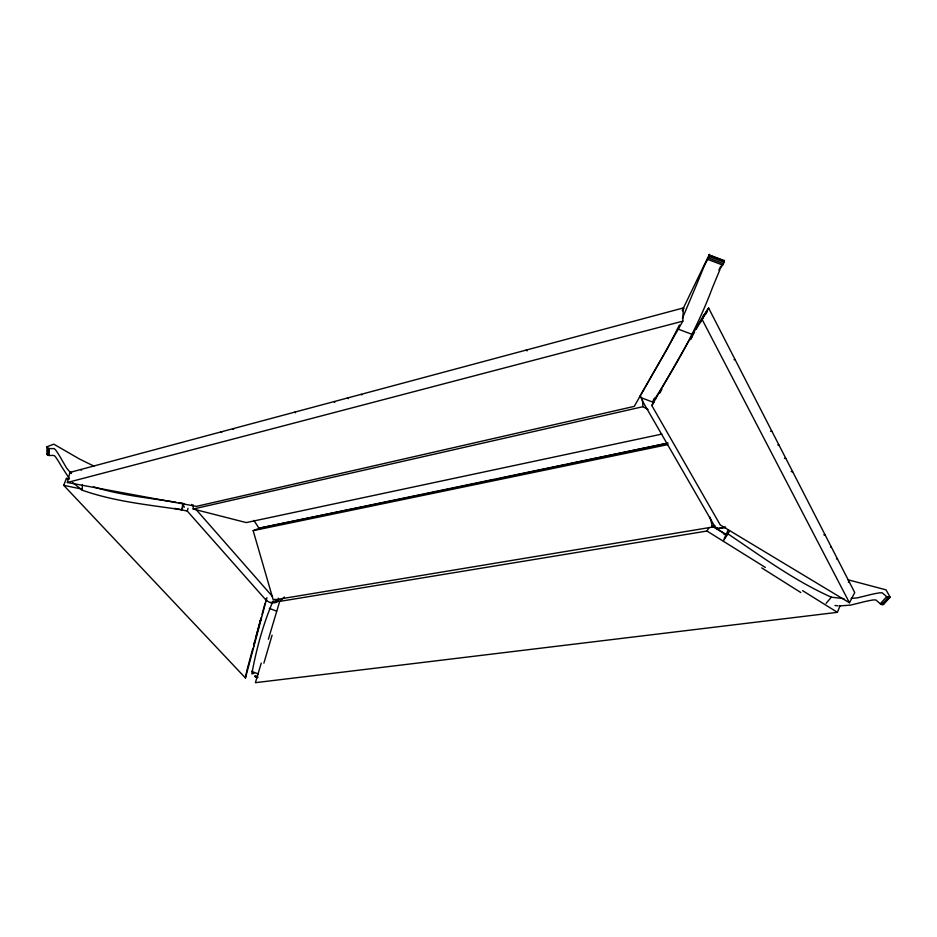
<?xml version="1.0" encoding="UTF-8"?>
<svg xmlns="http://www.w3.org/2000/svg" width="937" height="937" viewBox="0 0 937 937"><rect width="100%" height="100%" fill="white"/><g stroke="black" fill="none" stroke-linecap="round" stroke-linejoin="round"><path stroke-width="1.41" d="M69.092 478.198L61.432 466.345A164.619 123.52 -5 0 0 55.74 457.197C54.241 453.461 49.239 457.092 46.991 454.445L46.909 446.773L53.807 444.173L79.668 459.118L93.923 466.111M47.822 455.113L47.892 448.132L46.909 446.773M49.204 455.534L49.286 448.565L47.892 448.132M661.803 434.1L246.267 522.588L193.174 509.025L193.256 504.984M682.827 321.157L683.319 307.945L69.9 472.424L67.347 482.508L196.383 506.367L634.267 406.377L682.827 321.157L67.347 482.508M183.957 503.731L181.907 509.787C148.409 504.832 114.255 501.541 82.163 490.168L82.397 484.71M679.419 324.963L667.39 348.599L639.479 397.042L652.808 402.137C675.846 365.922 697.21 328.489 712.261 288.163A252.767 31.553 -67.1 0 1 719.382 270.969C720.003 267.127 725.543 263.25 723.903 259.971M266.822 600.301C269.212 604.201 280.807 603.826 278.301 598.134M682.359 318.416L697.468 282.541A252.65 28.145 -67.3 0 1 704.542 265.335L709.098 256.504L709.391 254.325L682.3 310.311M181.907 509.787L182.856 503.157L178.803 502.619M68.237 478.655L66.433 478.409L63.716 485.319L245.435 677.978L266.928 597.689M245.435 677.978L246.572 671.946M253.974 673.492L251.83 673.844C256.305 649.528 263.004 624.393 272.878 601.531M257.57 677.65L254.993 676.643L255.145 675.706L257.734 676.713M256.234 635.86L256.832 633.635M246.806 670.74L252.885 648.24M253.646 645.429L261.259 617.307M262.02 614.496L265.054 603.241M254.641 641.763L253.646 646.518M257.195 632.299L259.725 622.941M266.401 600.547L187.259 511.052L188.009 508.252M265.593 601.261L266.295 598.638M260.416 620.399L260.099 621.477A2.987 2.12 9 0 1 260.252 620.856A3.361 2.389 9 0 1 260.603 620.376L260.638 620.306M263.883 663.162L272.093 635.157M261.271 663.056L255.414 682.675L837.385 612.329L840.126 605.607M268.38 639.245L279.683 601.402L284.356 597.021M652.808 402.137L653.862 398.811M640.955 396.82L641.904 399.794A12.204 5.048 77.5 0 0 642.77 401.586L714.357 525.68L716.969 528.819L717.355 527.578M723.657 540.497L729.384 531.361M724.125 538.927L728.365 529.674M718.913 270.008L720.67 266.319M703.605 316.847L708.641 308.086L701.672 318.603L651.812 405.522L720.237 524.931L849.449 602.772L854.731 592.594L708.63 308.062L699.998 322.656M682.511 310.791L683.963 308.238L683.319 307.945M690.311 339.592L691.729 337.109M692.443 335.856L694.504 332.248M696.214 329.25L699.365 323.757M659.718 393.212L661.873 389.452M690.651 339.381L692.092 336.875M700.009 323.101L702.164 319.353M279.683 601.402L706.966 531.033L709.18 527.449M651.812 405.522L653.967 402.254M270.43 602.608L278.476 600.992M826.118 603.334L831.365 597.185L843.979 598.661M839.165 605.97L850.691 605.091L861.396 602.444A197.121 134.085 43.5 0 1 873.261 599.938L875.837 599.938L880.265 603.768L886.73 596.682L890.15 597.185L886.004 589.841L847.926 579.757M880.265 603.768L881.799 604.529L888.276 597.443M881.799 604.529L883.029 604.67L889.518 597.595M883.029 604.67L890.15 597.185M668.116 443.049L259.795 528.07L253.166 530.658L273.288 600.09L712.542 527.062L714.79 525.47M703.312 318.475L703.183 315.769L706.217 313.544M259.936 620.61L260.697 620.282M193.174 509.025L642.923 406.693L647.982 409.434M460.266 486.748L463.874 485.987M455.113 487.837L458.978 487.017M465.068 485.741L471.58 484.37M473.056 484.066L486.01 481.337M487.322 481.068L493.869 479.697M496.493 479.147L499.116 478.596M500.44 478.315L512.434 475.797M513.781 475.516L525.903 472.962M527.273 472.681L539.56 470.093M540.942 469.812L566.053 464.541M567.459 464.248L667.062 443.33M253.166 530.658L667.753 444.618M259.795 528.07L363.509 506.706M364.798 506.437L386.817 501.904M388.141 501.635L409.34 497.266M410.675 496.997L422.845 494.478M424.203 494.197L447.652 489.372M451.353 488.61L453.824 488.107M717.391 528.456L725.566 527.098M717.262 528.843L725.437 527.496M851.183 598.392L856.98 597.958L867.744 595.323A198.796 134.459 43.3 0 1 879.656 592.828L882.256 592.828L886.73 596.682M723.985 534.441L725.894 534.441M278.254 601.32L274.799 599.153M49.286 448.565L54.287 448.624L55.857 450.24A165.779 123.953 -4.8 0 1 61.584 459.423L66.527 467.973L71.153 473.548M734.022 359.703L735.135 359.679M770.519 431.254L771.901 431.289M777.78 444.911L778.916 444.946M784.48 458.322L785.815 458.38M791.156 471.58L792.632 471.651M823.81 534.828L825.134 534.945M830.522 546.985L831.353 547.067M836.495 558.885L837.467 558.979M848.372 582.217L849.461 582.345M834.984 605.489L837.772 605.806M176.109 502.255C148.468 497.887 120.229 495.228 93.454 486.807M69.9 472.424L71.61 472.74L70.673 472.213M63.716 485.319L82.175 489.161M174.481 508.381L187.259 511.052M66.445 478.42L69.303 479.018M708.688 254.723L722.181 259.842M709.543 255.344L724.488 261.025M709.098 256.504L724.055 262.184M708.431 258.003L723.376 263.672M707.716 259.385L722.638 265.054M677.662 328.887L692.244 334.45M269.306 608.336L276.626 611.182M251.549 671.325L258.225 673.926M254.969 676.432L257.745 677.392M831.365 597.185C794.377 580.717 761.629 556.508 728.166 534.02M80.547 469.566L81.542 470.128M712.612 526.243L726.515 534.816M711.886 525.821L726.69 535.027M706.966 531.033L765.342 567.424M802.599 590.65L837.385 612.329M800.807 592.524L761.722 567.904M220.851 431.945L221.706 432.496M232.727 428.759L233.653 429.38M294.651 412.151L295.506 412.76M333.959 401.61L334.849 402.266M347.44 398.002L348.318 398.658M361.132 394.336L361.881 394.91M72.781 482.649L82.163 490.168M526.184 350.075L527.039 350.883M195.587 508.978L272.468 596.506M184.46 507.128L184.343 506.987A9.616 6.782 75.8 0 1 183.383 505.64L182.996 504.938M192.378 505.312L192.249 505.172A9.663 6.77 75.9 0 1 191.687 504.422M655.666 398.834L655.56 398.647A12.275 4.978 77.5 0 1 655.057 397.639M259.643 529.241L255.754 523.233A190.761 140.163 83.5 0 0 253.681 520.398M701.672 318.603L849.449 602.772M883.263 602.796L883.661 604.26M710.07 517.212L712.542 527.062M46.85 453.766L46.991 454.445M642.477 400.017L642.923 406.693M706.896 310.592L706.92 312.478"/></g></svg>
